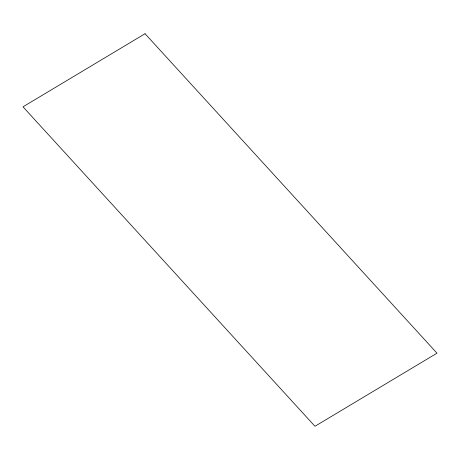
<?xml version="1.0" encoding="UTF-8"?>
<svg xmlns="http://www.w3.org/2000/svg" width="460" height="460" viewBox="0 0 460 460"><rect width="100%" height="100%" fill="white"/><g stroke="black" fill="none" stroke-linecap="round" stroke-linejoin="round"><path stroke-width="0.69" d="M145.038 33.724L23 106.823L314.962 426.276L437 353.176L145.038 33.724"/></g></svg>
